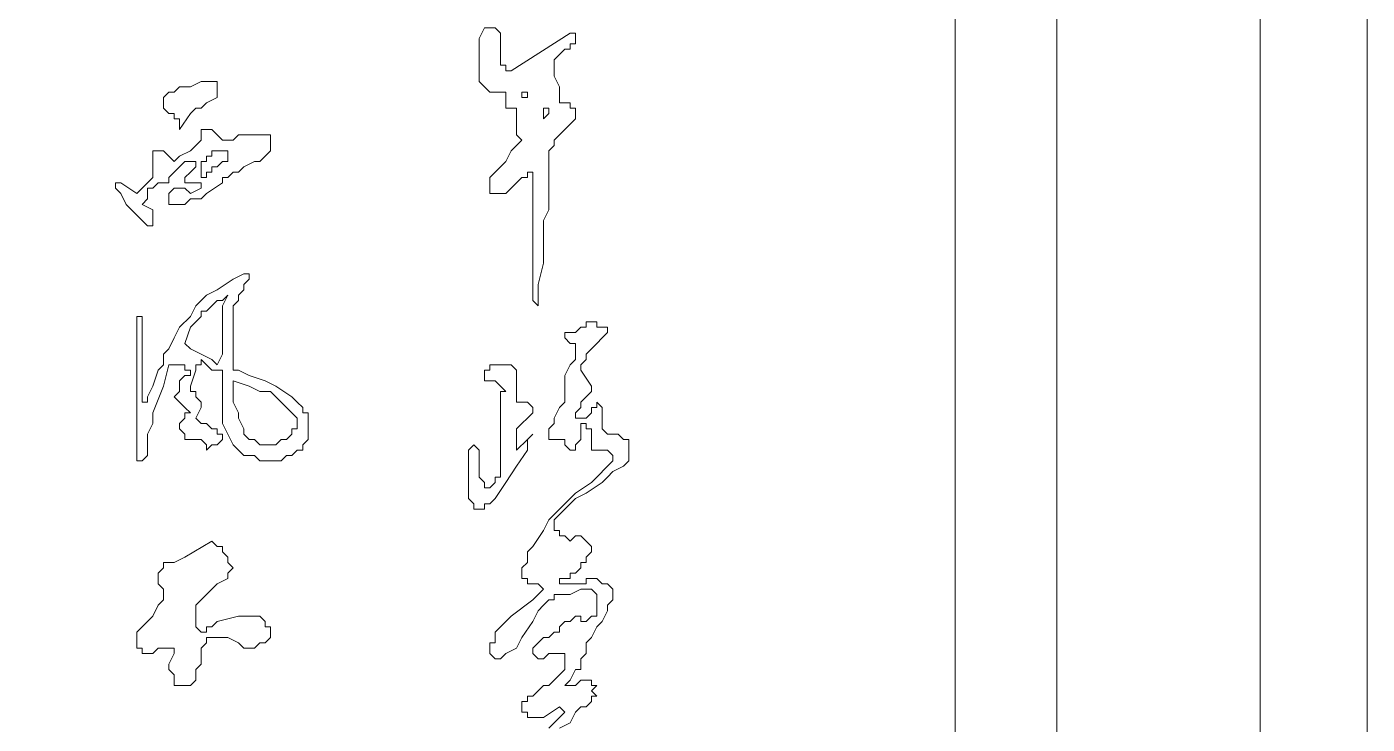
# Model space of a CAD drawing. Extents: x -66030 to 95157, y -13132 to 45879.
# Drawn here: x -44355 to -43377, y 27054 to 27564 of the extents above; entities that cross this region are included whole.
import ezdxf

# ---------------------------------------------------------------- set-up
doc = ezdxf.new("R2010")
doc.units = 0
doc.header["$LTSCALE"] = 100
doc.header["$MEASUREMENT"] = 0
doc.layers.get('0').update_dxf_attribs({"linetype": 'CONTINUOUS'})

msp = doc.modelspace()

# ---------------------------------------------------------------- linework, layer by layer
at = {"lineweight": 0}
for points in [[(-43376.66, 29164.42), (-43376.66, 29086.3), (-43376.66, 24496.79), (-43376.66, 24422.57), (-43454.78, 24422.57), (-45423.39, 24422.57), (-45497.6, 24422.57), (-45497.6, 24496.79), (-45497.6, 29086.3), (-45497.6, 29164.42), (-45497.6, 29164.42), (-43376.66, 29164.42), (-43376.66, 29164.42)], [(-43728.2, 28590.24), (-43653.99, 28590.24), (-43653.99, 28664.45), (-43653.99, 29086.3), (-43454.78, 29086.3), (-43454.78, 24496.79), (-43653.99, 24496.79), (-43653.99, 24922.54), (-43653.99, 24996.75), (-43728.2, 24996.75), (-43939.12, 24996.75), (-43939.12, 25246.73), (-43677.42, 25246.73), (-43603.21, 25246.73), (-43603.21, 25320.95), (-43603.21, 28266.05), (-43603.21, 28301.2), (-43603.21, 28340.26), (-43939.12, 28340.26), (-43939.12, 28590.24), (-43728.2, 28590.24)], [(-43982.09, 27359.86), (-43986, 27363.77), (-43986, 27367.67), (-43986, 27437.98), (-43986, 27445.79), (-43986, 27449.7), (-43986, 27453.6), (-43986, 27457.51), (-43989.9, 27457.51), (-43989.9, 27453.6), (-43993.81, 27453.6), (-43997.71, 27449.7), (-44001.62, 27445.79), (-44005.53, 27441.89), (-44009.43, 27441.89), (-44013.34, 27441.89), (-44013.34, 27441.89), (-44017.24, 27441.89), (-44017.24, 27445.79), (-44017.24, 27445.79), (-44017.24, 27449.7), (-44017.24, 27453.6), (-44013.34, 27457.51), (-44005.53, 27465.32), (-44001.62, 27473.13), (-43993.81, 27480.95), (-43993.81, 27480.95), (-43997.71, 27484.85), (-43997.71, 27488.76), (-43997.71, 27492.66), (-43997.71, 27492.66), (-43997.71, 27496.57), (-43997.71, 27504.38), (-44001.62, 27504.38), (-44005.53, 27504.38), (-44005.53, 27508.29), (-44005.53, 27508.29), (-44005.53, 27508.29), (-44005.53, 27512.19), (-44005.53, 27516.1), (-44009.43, 27516.1), (-44013.34, 27516.1), (-44013.34, 27516.1), (-44013.34, 27516.1), (-44017.24, 27516.1), (-44021.15, 27520.01), (-44021.15, 27520.01), (-44025.06, 27523.91), (-44025.06, 27527.82), (-44025.06, 27531.72), (-44025.06, 27539.54), (-44025.06, 27547.35), (-44025.06, 27547.35), (-44025.06, 27551.25), (-44025.06, 27551.25), (-44025.06, 27555.16), (-44021.15, 27562.97), (-44021.15, 27562.97), (-44017.24, 27562.97), (-44017.24, 27562.97), (-44017.24, 27562.97), (-44013.34, 27562.97), (-44009.43, 27559.07), (-44009.43, 27555.16), (-44009.43, 27555.16), (-44009.43, 27551.25), (-44009.43, 27551.25), (-44009.43, 27539.54), (-44009.43, 27539.54), (-44009.43, 27535.63), (-44005.53, 27535.63), (-44005.53, 27531.72), (-44001.62, 27531.72), (-43958.65, 27559.07), (-43958.65, 27559.07), (-43954.75, 27559.07), (-43954.75, 27559.07), (-43954.75, 27555.16), (-43954.75, 27551.25), (-43958.65, 27551.25), (-43958.65, 27547.35), (-43962.56, 27547.35), (-43966.47, 27543.44), (-43966.47, 27543.44), (-43970.37, 27539.54), (-43970.37, 27539.54), (-43970.37, 27535.63), (-43970.37, 27531.72), (-43970.37, 27531.72), (-43970.37, 27527.82), (-43970.37, 27527.82), (-43966.47, 27520.01), (-43966.47, 27516.1), (-43966.47, 27516.1), (-43966.47, 27512.19), (-43966.47, 27508.29), (-43962.56, 27508.29), (-43962.56, 27508.29), (-43958.65, 27508.29), (-43958.65, 27508.29), (-43958.65, 27504.38), (-43954.75, 27504.38), (-43954.75, 27500.48), (-43954.75, 27500.48), (-43954.75, 27496.57), (-43954.75, 27496.57), (-43958.65, 27492.66), (-43962.56, 27488.76), (-43966.47, 27484.85), (-43970.37, 27480.95), (-43970.37, 27477.04), (-43970.37, 27477.04), (-43974.28, 27473.13), (-43974.28, 27473.13), (-43974.28, 27469.23), (-43974.28, 27465.32), (-43974.28, 27461.42), (-43974.28, 27453.6), (-43974.28, 27445.79), (-43974.28, 27437.98), (-43974.28, 27430.17), (-43978.18, 27422.36), (-43978.18, 27418.45), (-43978.18, 27410.64), (-43978.18, 27402.83), (-43978.18, 27391.11), (-43982.09, 27375.49), (-43982.09, 27367.67), (-43982.09, 27363.77), (-43982.09, 27359.86), (-43982.09, 27359.86), (-43982.09, 27359.86)], [(-44243.79, 27488.76), (-44243.79, 27492.66), (-44243.79, 27496.57), (-44247.7, 27496.57), (-44247.7, 27500.48), (-44251.6, 27500.48), (-44255.51, 27504.38), (-44255.51, 27504.38), (-44255.51, 27504.38), (-44255.51, 27508.29), (-44255.51, 27512.19), (-44255.51, 27512.19), (-44251.6, 27516.1), (-44251.6, 27516.1), (-44247.7, 27516.1), (-44243.79, 27520.01), (-44239.88, 27520.01), (-44235.98, 27520.01), (-44228.17, 27523.91), (-44220.35, 27523.91), (-44220.35, 27523.91), (-44216.45, 27523.91), (-44216.45, 27520.01), (-44216.45, 27520.01), (-44216.45, 27520.01), (-44216.45, 27516.1), (-44216.45, 27516.1), (-44216.45, 27516.1), (-44216.45, 27512.19), (-44224.26, 27508.29), (-44228.17, 27504.38), (-44232.07, 27504.38), (-44235.98, 27500.48), (-44243.79, 27488.76)], [(-43993.81, 27512.19), (-43993.81, 27516.1), (-43993.81, 27516.1), (-43993.81, 27516.1), (-43989.9, 27516.1), (-43989.9, 27516.1), (-43989.9, 27516.1), (-43989.9, 27512.19), (-43989.9, 27512.19), (-43989.9, 27512.19), (-43993.81, 27512.19), (-43993.81, 27512.19), (-43993.81, 27512.19)], [(-43978.18, 27496.57), (-43978.18, 27500.48), (-43978.18, 27504.38), (-43978.18, 27504.38), (-43978.18, 27504.38), (-43974.28, 27504.38), (-43974.28, 27504.38), (-43974.28, 27504.38), (-43974.28, 27500.48), (-43974.28, 27500.48), (-43978.18, 27496.57)], [(-44290.66, 27445.79), (-44290.66, 27449.7), (-44290.66, 27449.7), (-44290.66, 27449.7), (-44286.75, 27449.7), (-44275.04, 27441.89), (-44271.13, 27445.79), (-44271.13, 27445.79), (-44263.32, 27453.6), (-44263.32, 27457.51), (-44263.32, 27457.51), (-44263.32, 27461.42), (-44263.32, 27461.42), (-44263.32, 27469.23), (-44263.32, 27473.13), (-44259.41, 27473.13), (-44259.41, 27473.13), (-44255.51, 27473.13), (-44251.6, 27469.23), (-44247.7, 27465.32), (-44247.7, 27465.32), (-44247.7, 27465.32), (-44243.79, 27469.23), (-44243.79, 27469.23), (-44235.98, 27473.13), (-44232.07, 27477.04), (-44228.17, 27480.95), (-44228.17, 27480.95), (-44228.17, 27484.85), (-44228.17, 27484.85), (-44228.17, 27484.85), (-44228.17, 27488.76), (-44228.17, 27488.76), (-44228.17, 27488.76), (-44224.26, 27488.76), (-44224.26, 27488.76), (-44224.26, 27488.76), (-44220.35, 27488.76), (-44212.54, 27480.95), (-44212.54, 27480.95), (-44204.73, 27480.95), (-44200.82, 27484.85), (-44193.01, 27484.85), (-44189.11, 27484.85), (-44185.2, 27484.85), (-44181.29, 27484.85), (-44181.29, 27484.85), (-44181.29, 27484.85), (-44177.39, 27484.85), (-44177.39, 27480.95), (-44177.39, 27480.95), (-44177.39, 27477.04), (-44177.39, 27477.04), (-44177.39, 27473.13), (-44181.29, 27469.23), (-44181.29, 27469.23), (-44185.2, 27465.32), (-44189.11, 27465.32), (-44196.92, 27461.42), (-44200.82, 27457.51), (-44204.73, 27457.51), (-44208.64, 27453.6), (-44212.54, 27453.6), (-44212.54, 27449.7), (-44224.26, 27441.89), (-44228.17, 27437.98), (-44235.98, 27437.98), (-44239.88, 27434.07), (-44243.79, 27434.07), (-44247.7, 27434.07), (-44251.6, 27434.07), (-44251.6, 27434.07), (-44251.6, 27437.98), (-44251.6, 27437.98), (-44251.6, 27441.89), (-44251.6, 27441.89), (-44247.7, 27445.79), (-44243.79, 27445.79), (-44243.79, 27445.79), (-44243.79, 27445.79), (-44239.88, 27445.79), (-44239.88, 27445.79), (-44235.98, 27441.89), (-44235.98, 27441.89), (-44228.17, 27445.79), (-44228.17, 27449.7), (-44232.07, 27449.7), (-44232.07, 27449.7), (-44232.07, 27449.7), (-44235.98, 27449.7), (-44235.98, 27449.7), (-44239.88, 27449.7), (-44239.88, 27449.7), (-44239.88, 27449.7), (-44239.88, 27453.6), (-44235.98, 27457.51), (-44232.07, 27461.42), (-44232.07, 27465.32), (-44235.98, 27465.32), (-44239.88, 27465.32), (-44243.79, 27461.42), (-44247.7, 27457.51), (-44251.6, 27453.6), (-44251.6, 27449.7), (-44255.51, 27449.7), (-44259.41, 27449.7), (-44263.32, 27445.79), (-44267.23, 27445.79), (-44267.23, 27441.89), (-44267.23, 27437.98), (-44271.13, 27434.07), (-44263.32, 27430.17), (-44263.32, 27426.26), (-44263.32, 27426.26), (-44263.32, 27422.36), (-44263.32, 27422.36), (-44263.32, 27418.45), (-44263.32, 27418.45), (-44267.23, 27418.45), (-44267.23, 27418.45), (-44267.23, 27418.45), (-44271.13, 27422.36), (-44275.04, 27426.26), (-44278.94, 27430.17), (-44282.85, 27434.07), (-44286.75, 27441.89), (-44290.66, 27445.79)], [(-44228.17, 27461.42), (-44228.17, 27465.32), (-44224.26, 27465.32), (-44224.26, 27469.23), (-44220.35, 27469.23), (-44220.35, 27473.13), (-44216.45, 27473.13), (-44212.54, 27473.13), (-44208.64, 27473.13), (-44208.64, 27469.23), (-44208.64, 27469.23), (-44208.64, 27469.23), (-44208.64, 27465.32), (-44212.54, 27465.32), (-44212.54, 27465.32), (-44216.45, 27461.42), (-44216.45, 27461.42), (-44220.35, 27461.42), (-44220.35, 27457.51), (-44224.26, 27457.51), (-44224.26, 27457.51), (-44224.26, 27453.6), (-44224.26, 27453.6), (-44228.17, 27453.6), (-44228.17, 27457.51), (-44228.17, 27461.42)], [(-44275.04, 27285.65), (-44275.04, 27309.08), (-44275.04, 27320.8), (-44275.04, 27332.52), (-44275.04, 27336.43), (-44275.04, 27344.24), (-44275.04, 27348.14), (-44275.04, 27352.05), (-44271.13, 27352.05), (-44271.13, 27332.52), (-44271.13, 27316.9), (-44271.13, 27301.27), (-44271.13, 27293.46), (-44271.13, 27289.55), (-44267.23, 27289.55), (-44267.23, 27289.55), (-44267.23, 27293.46), (-44263.32, 27301.27), (-44259.41, 27312.99), (-44255.51, 27316.9), (-44255.51, 27320.8), (-44255.51, 27324.71), (-44255.51, 27324.71), (-44251.6, 27328.61), (-44247.7, 27336.43), (-44247.7, 27336.43), (-44243.79, 27344.24), (-44235.98, 27352.05), (-44232.07, 27359.86), (-44228.17, 27363.77), (-44224.26, 27367.67), (-44216.45, 27371.58), (-44204.73, 27379.39), (-44196.92, 27383.3), (-44193.01, 27383.3), (-44193.01, 27383.3), (-44193.01, 27383.3), (-44193.01, 27379.39), (-44193.01, 27379.39), (-44196.92, 27375.49), (-44196.92, 27371.58), (-44200.82, 27367.67), (-44200.82, 27363.77), (-44204.73, 27359.86), (-44204.73, 27352.05), (-44204.73, 27348.14), (-44204.73, 27312.99), (-44204.73, 27312.99), (-44204.73, 27312.99), (-44200.82, 27312.99), (-44193.01, 27309.08), (-44181.29, 27305.18), (-44173.48, 27301.27), (-44161.76, 27293.46), (-44157.86, 27289.55), (-44153.95, 27285.65), (-44153.95, 27281.74), (-44150.05, 27281.74), (-44150.05, 27277.84), (-44150.05, 27273.93), (-44150.05, 27273.93), (-44150.05, 27270.02), (-44150.05, 27266.12), (-44150.05, 27262.21), (-44153.95, 27258.31), (-44153.95, 27254.4), (-44157.86, 27254.4), (-44161.76, 27250.49), (-44165.67, 27250.49), (-44169.58, 27246.59), (-44173.48, 27246.59), (-44177.39, 27246.59), (-44181.29, 27246.59), (-44185.2, 27246.59), (-44189.11, 27250.49), (-44193.01, 27250.49), (-44196.92, 27250.49), (-44200.82, 27254.4), (-44204.73, 27258.31), (-44204.73, 27258.31), (-44208.64, 27266.12), (-44212.54, 27273.93), (-44212.54, 27273.93), (-44212.54, 27277.84), (-44212.54, 27289.55), (-44212.54, 27297.37), (-44212.54, 27305.18), (-44212.54, 27312.99), (-44216.45, 27312.99), (-44220.35, 27312.99), (-44224.26, 27316.9), (-44228.17, 27320.8), (-44228.17, 27320.8), (-44228.17, 27316.9), (-44232.07, 27316.9), (-44232.07, 27316.9), (-44232.07, 27312.99), (-44235.98, 27301.27), (-44235.98, 27297.37), (-44232.07, 27297.37), (-44232.07, 27293.46), (-44232.07, 27293.46), (-44228.17, 27289.55), (-44228.17, 27285.65), (-44228.17, 27285.65), (-44232.07, 27277.84), (-44232.07, 27277.84), (-44228.17, 27273.93), (-44228.17, 27273.93), (-44224.26, 27273.93), (-44224.26, 27273.93), (-44220.35, 27270.02), (-44216.45, 27270.02), (-44216.45, 27266.12), (-44212.54, 27266.12), (-44212.54, 27262.21), (-44212.54, 27262.21), (-44216.45, 27258.31), (-44216.45, 27258.31), (-44220.35, 27258.31), (-44220.35, 27258.31), (-44224.26, 27254.4), (-44224.26, 27258.31), (-44228.17, 27262.21), (-44228.17, 27262.21), (-44228.17, 27262.21), (-44232.07, 27262.21), (-44232.07, 27262.21), (-44232.07, 27262.21), (-44239.88, 27262.21), (-44239.88, 27266.12), (-44239.88, 27266.12), (-44239.88, 27266.12), (-44243.79, 27270.02), (-44243.79, 27273.93), (-44239.88, 27277.84), (-44239.88, 27281.74), (-44239.88, 27281.74), (-44235.98, 27281.74), (-44239.88, 27285.65), (-44239.88, 27285.65), (-44243.79, 27289.55), (-44243.79, 27289.55), (-44247.7, 27293.46), (-44247.7, 27293.46), (-44243.79, 27297.37), (-44243.79, 27301.27), (-44243.79, 27305.18), (-44239.88, 27309.08), (-44235.98, 27309.08), (-44235.98, 27312.99), (-44239.88, 27312.99), (-44239.88, 27316.9), (-44243.79, 27316.9), (-44247.7, 27316.9), (-44251.6, 27316.9), (-44251.6, 27316.9), (-44255.51, 27301.27), (-44263.32, 27281.74), (-44263.32, 27281.74), (-44263.32, 27281.74), (-44263.32, 27273.93), (-44267.23, 27266.12), (-44267.23, 27254.4), (-44267.23, 27254.4), (-44267.23, 27250.49), (-44271.13, 27246.59), (-44271.13, 27246.59), (-44275.04, 27246.59), (-44275.04, 27250.49), (-44275.04, 27250.49), (-44275.04, 27258.31), (-44275.04, 27266.12), (-44275.04, 27285.65)], [(-44239.88, 27332.52), (-44235.98, 27328.61), (-44228.17, 27324.71), (-44220.35, 27320.8), (-44216.45, 27316.9), (-44212.54, 27324.71), (-44212.54, 27328.61), (-44212.54, 27340.33), (-44212.54, 27348.14), (-44212.54, 27355.96), (-44212.54, 27359.86), (-44208.64, 27367.67), (-44212.54, 27363.77), (-44216.45, 27363.77), (-44220.35, 27359.86), (-44224.26, 27355.96), (-44228.17, 27355.96), (-44228.17, 27352.05), (-44232.07, 27348.14), (-44235.98, 27344.24), (-44239.88, 27332.52)], [(-44032.87, 27219.25), (-44032.87, 27223.15), (-44032.87, 27227.06), (-44032.87, 27234.87), (-44032.87, 27242.68), (-44032.87, 27246.59), (-44032.87, 27250.49), (-44032.87, 27250.49), (-44032.87, 27254.4), (-44028.96, 27258.31), (-44028.96, 27258.31), (-44028.96, 27258.31), (-44028.96, 27258.31), (-44025.06, 27254.4), (-44025.06, 27250.49), (-44025.06, 27242.68), (-44025.06, 27238.78), (-44025.06, 27234.87), (-44021.15, 27230.96), (-44021.15, 27227.06), (-44021.15, 27227.06), (-44017.24, 27227.06), (-44013.34, 27230.96), (-44013.34, 27234.87), (-44009.43, 27234.87), (-44009.43, 27238.78), (-44009.43, 27238.78), (-44009.43, 27242.68), (-44009.43, 27246.59), (-44009.43, 27266.12), (-44009.43, 27285.65), (-44009.43, 27289.55), (-44009.43, 27289.55), (-44009.43, 27293.46), (-44009.43, 27297.37), (-44005.53, 27297.37), (-44009.43, 27301.27), (-44009.43, 27301.27), (-44009.43, 27301.27), (-44013.34, 27305.18), (-44017.24, 27305.18), (-44017.24, 27305.18), (-44021.15, 27305.18), (-44021.15, 27305.18), (-44021.15, 27309.08), (-44021.15, 27309.08), (-44021.15, 27312.99), (-44017.24, 27312.99), (-44017.24, 27316.9), (-44013.34, 27316.9), (-44009.43, 27316.9), (-44005.53, 27316.9), (-44001.62, 27316.9), (-43997.71, 27312.99), (-43997.71, 27312.99), (-43997.71, 27309.08), (-43997.71, 27309.08), (-43997.71, 27309.08), (-43997.71, 27305.18), (-43997.71, 27297.37), (-43997.71, 27289.55), (-43997.71, 27289.55), (-43997.71, 27289.55), (-43997.71, 27289.55), (-43989.9, 27289.55), (-43989.9, 27289.55), (-43986, 27285.65), (-43986, 27285.65), (-43986, 27285.65), (-43986, 27281.74), (-43986, 27281.74), (-43989.9, 27277.84), (-43993.81, 27273.93), (-43993.81, 27273.93), (-43997.71, 27270.02), (-43997.71, 27270.02), (-43997.71, 27266.12), (-43997.71, 27262.21), (-43997.71, 27258.31), (-43997.71, 27254.4), (-43989.9, 27262.21), (-43986, 27266.12), (-43989.9, 27262.21), (-43989.9, 27254.4), (-43997.71, 27242.68), (-44005.53, 27230.96), (-44013.34, 27219.25), (-44017.24, 27215.34), (-44017.24, 27215.34), (-44021.15, 27215.34), (-44021.15, 27211.43), (-44025.06, 27211.43), (-44025.06, 27211.43), (-44028.96, 27211.43), (-44028.96, 27215.34), (-44028.96, 27215.34), (-44032.87, 27219.25), (-44032.87, 27219.25)], [(-44204.73, 27289.55), (-44204.73, 27293.46), (-44204.73, 27297.37), (-44204.73, 27301.27), (-44204.73, 27305.18), (-44204.73, 27305.18), (-44193.01, 27301.27), (-44185.2, 27297.37), (-44177.39, 27297.37), (-44173.48, 27293.46), (-44169.58, 27289.55), (-44165.67, 27285.65), (-44161.76, 27281.74), (-44157.86, 27277.84), (-44157.86, 27273.93), (-44157.86, 27273.93), (-44157.86, 27270.02), (-44161.76, 27270.02), (-44161.76, 27266.12), (-44165.67, 27262.21), (-44165.67, 27262.21), (-44169.58, 27262.21), (-44173.48, 27258.31), (-44177.39, 27258.31), (-44185.2, 27258.31), (-44189.11, 27262.21), (-44193.01, 27262.21), (-44193.01, 27262.21), (-44196.92, 27266.12), (-44196.92, 27270.02), (-44200.82, 27277.84), (-44200.82, 27281.74), (-44204.73, 27289.55)], [(-44251.6, 27098.16), (-44247.7, 27105.97), (-44247.7, 27105.97), (-44247.7, 27109.88), (-44251.6, 27109.88), (-44251.6, 27109.88), (-44251.6, 27109.88), (-44259.41, 27109.88), (-44263.32, 27105.97), (-44267.23, 27105.97), (-44271.13, 27105.97), (-44271.13, 27105.97), (-44271.13, 27109.88), (-44275.04, 27109.88), (-44275.04, 27113.79), (-44275.04, 27117.69), (-44275.04, 27121.6), (-44275.04, 27121.6), (-44271.13, 27125.5), (-44263.32, 27133.32), (-44259.41, 27141.13), (-44255.51, 27145.03), (-44255.51, 27148.94), (-44255.51, 27148.94), (-44255.51, 27152.85), (-44255.51, 27152.85), (-44255.51, 27152.85), (-44259.41, 27156.75), (-44259.41, 27156.75), (-44259.41, 27156.75), (-44259.41, 27156.75), (-44259.41, 27160.66), (-44259.41, 27164.56), (-44259.41, 27164.56), (-44255.51, 27168.47), (-44255.51, 27172.38), (-44251.6, 27172.38), (-44247.7, 27172.38), (-44239.88, 27176.28), (-44220.35, 27188), (-44220.35, 27188), (-44216.45, 27184.09), (-44212.54, 27184.09), (-44212.54, 27180.19), (-44208.64, 27176.28), (-44208.64, 27172.38), (-44204.73, 27168.47), (-44208.64, 27164.56), (-44208.64, 27160.66), (-44216.45, 27156.75), (-44224.26, 27148.94), (-44224.26, 27148.94), (-44228.17, 27145.03), (-44232.07, 27141.13), (-44232.07, 27137.22), (-44232.07, 27137.22), (-44232.07, 27133.32), (-44232.07, 27129.41), (-44232.07, 27125.5), (-44232.07, 27125.5), (-44228.17, 27121.6), (-44224.26, 27121.6), (-44224.26, 27125.5), (-44220.35, 27125.5), (-44216.45, 27129.41), (-44200.82, 27133.32), (-44193.01, 27133.32), (-44193.01, 27133.32), (-44189.11, 27133.32), (-44189.11, 27133.32), (-44185.2, 27133.32), (-44181.29, 27129.41), (-44181.29, 27125.5), (-44177.39, 27125.5), (-44177.39, 27121.6), (-44177.39, 27117.69), (-44177.39, 27117.69), (-44181.29, 27113.79), (-44181.29, 27113.79), (-44185.2, 27113.79), (-44189.11, 27109.88), (-44189.11, 27109.88), (-44189.11, 27109.88), (-44193.01, 27109.88), (-44196.92, 27109.88), (-44200.82, 27113.79), (-44208.64, 27117.69), (-44208.64, 27117.69), (-44212.54, 27117.69), (-44216.45, 27117.69), (-44220.35, 27117.69), (-44224.26, 27117.69), (-44224.26, 27113.79), (-44224.26, 27113.79), (-44224.26, 27113.79), (-44228.17, 27109.88), (-44228.17, 27105.97), (-44228.17, 27105.97), (-44228.17, 27098.16), (-44232.07, 27094.26), (-44232.07, 27090.35), (-44232.07, 27086.44), (-44235.98, 27082.54), (-44239.88, 27082.54), (-44239.88, 27082.54), (-44243.79, 27082.54), (-44243.79, 27082.54), (-44247.7, 27082.54), (-44247.7, 27086.44), (-44247.7, 27090.35), (-44251.6, 27094.26), (-44251.6, 27098.16)]]:
    msp.add_lwpolyline(points, close=True, dxfattribs=at)
for points in [[(-45200.75, 25320.95), (-45200.75, 28266.05), (-44939.05, 28266.05), (-44939.05, 28266.05), (-44864.84, 28266.05), (-44864.84, 28266.05), (-44864.84, 28340.26), (-44864.84, 28590.24), (-44013.34, 28590.24), (-44013.34, 28340.26), (-44013.34, 28266.05), (-44013.34, 28266.05), (-44013.34, 28266.05), (-43939.12, 28266.05), (-43939.12, 28266.05), (-43677.42, 28266.05), (-43677.42, 25320.95)], [(-43974.28, 27051.29), (-43962.56, 27063.01), (-43962.56, 27063.01), (-43966.47, 27066.91), (-43966.47, 27066.91), (-43978.18, 27059.1), (-43982.09, 27059.1), (-43986, 27059.1), (-43986, 27059.1), (-43986, 27059.1), (-43989.9, 27059.1), (-43989.9, 27059.1), (-43989.9, 27063.01), (-43993.81, 27063.01), (-43993.81, 27066.91), (-43993.81, 27066.91), (-43993.81, 27070.82), (-43989.9, 27070.82), (-43989.9, 27074.73), (-43986, 27074.73), (-43982.09, 27078.63), (-43978.18, 27082.54), (-43974.28, 27082.54), (-43970.37, 27086.44), (-43970.37, 27086.44), (-43966.47, 27090.35), (-43962.56, 27094.26), (-43962.56, 27098.16), (-43962.56, 27098.16), (-43962.56, 27102.07), (-43962.56, 27102.07), (-43962.56, 27102.07), (-43962.56, 27105.97), (-43966.47, 27105.97), (-43966.47, 27105.97), (-43970.37, 27105.97), (-43974.28, 27105.97), (-43978.18, 27102.07), (-43978.18, 27102.07), (-43982.09, 27102.07), (-43982.09, 27102.07), (-43986, 27105.97), (-43986, 27105.97), (-43986, 27109.88), (-43982.09, 27113.79), (-43982.09, 27113.79), (-43978.18, 27117.69), (-43974.28, 27117.69), (-43970.37, 27121.6), (-43966.47, 27121.6), (-43966.47, 27125.5), (-43962.56, 27129.41), (-43958.65, 27129.41), (-43958.65, 27129.41), (-43954.75, 27133.32), (-43950.84, 27133.32), (-43950.84, 27129.41), (-43946.94, 27129.41), (-43943.03, 27133.32), (-43943.03, 27133.32), (-43943.03, 27133.32), (-43939.12, 27133.32), (-43939.12, 27137.22), (-43939.12, 27145.03), (-43939.12, 27145.03), (-43939.12, 27148.94), (-43943.03, 27152.85), (-43943.03, 27152.85), (-43946.94, 27152.85), (-43950.84, 27152.85), (-43958.65, 27148.94), (-43958.65, 27148.94), (-43962.56, 27148.94), (-43966.47, 27148.94), (-43970.37, 27148.94), (-43970.37, 27145.03), (-43974.28, 27145.03), (-43978.18, 27141.13), (-43982.09, 27137.22), (-43986, 27129.41), (-43993.81, 27117.69), (-43997.71, 27109.88), (-44005.53, 27105.97), (-44009.43, 27102.07), (-44009.43, 27102.07), (-44013.34, 27102.07), (-44013.34, 27102.07), (-44017.24, 27105.97), (-44017.24, 27105.97), (-44017.24, 27105.97), (-44017.24, 27109.88), (-44017.24, 27113.79), (-44013.34, 27113.79), (-44013.34, 27117.69), (-44013.34, 27121.6), (-44013.34, 27121.6), (-44009.43, 27125.5), (-44005.53, 27129.41), (-44001.62, 27133.32), (-43986, 27145.03), (-43982.09, 27148.94), (-43978.18, 27152.85), (-43978.18, 27152.85), (-43982.09, 27156.75), (-43989.9, 27156.75), (-43989.9, 27156.75), (-43989.9, 27160.66), (-43993.81, 27160.66), (-43993.81, 27168.47), (-43989.9, 27172.38), (-43989.9, 27176.28), (-43989.9, 27180.19), (-43986, 27184.09), (-43978.18, 27195.81), (-43974.28, 27203.62), (-43970.37, 27207.53), (-43962.56, 27215.34), (-43958.65, 27219.25), (-43954.75, 27223.15), (-43943.03, 27230.96), (-43939.12, 27234.87), (-43931.31, 27242.68), (-43931.31, 27242.68), (-43927.41, 27246.59), (-43927.41, 27246.59), (-43927.41, 27250.49), (-43927.41, 27250.49), (-43927.41, 27250.49), (-43931.31, 27254.4), (-43935.22, 27254.4), (-43935.22, 27254.4), (-43939.12, 27254.4), (-43939.12, 27254.4), (-43943.03, 27254.4), (-43943.03, 27254.4), (-43943.03, 27258.31), (-43943.03, 27262.21), (-43943.03, 27266.12), (-43943.03, 27270.02), (-43946.94, 27270.02), (-43946.94, 27273.93), (-43946.94, 27273.93), (-43946.94, 27273.93), (-43950.84, 27273.93), (-43950.84, 27270.02), (-43950.84, 27270.02), (-43950.84, 27270.02), (-43950.84, 27262.21), (-43954.75, 27258.31), (-43954.75, 27254.4), (-43954.75, 27254.4), (-43958.65, 27254.4), (-43958.65, 27254.4), (-43958.65, 27254.4), (-43962.56, 27258.31), (-43962.56, 27262.21), (-43966.47, 27262.21), (-43966.47, 27262.21), (-43970.37, 27262.21), (-43970.37, 27262.21), (-43974.28, 27262.21), (-43974.28, 27262.21), (-43974.28, 27266.12), (-43974.28, 27266.12), (-43974.28, 27270.02), (-43970.37, 27273.93), (-43970.37, 27277.84), (-43966.47, 27285.65), (-43962.56, 27289.55), (-43962.56, 27293.46), (-43962.56, 27297.37), (-43962.56, 27301.27), (-43962.56, 27305.18), (-43962.56, 27309.08), (-43958.65, 27316.9), (-43954.75, 27320.8), (-43954.75, 27328.61), (-43954.75, 27332.52), (-43958.65, 27332.52), (-43958.65, 27332.52), (-43962.56, 27336.43), (-43962.56, 27336.43), (-43962.56, 27336.43), (-43962.56, 27340.33), (-43958.65, 27340.33), (-43954.75, 27340.33), (-43950.84, 27344.24), (-43946.94, 27344.24), (-43946.94, 27348.14), (-43943.03, 27348.14), (-43939.12, 27348.14), (-43939.12, 27344.24), (-43935.22, 27344.24), (-43935.22, 27344.24), (-43931.31, 27344.24), (-43931.31, 27340.33), (-43935.22, 27336.43), (-43939.12, 27332.52), (-43943.03, 27328.61), (-43946.94, 27324.71), (-43946.94, 27320.8), (-43950.84, 27316.9), (-43950.84, 27312.99), (-43950.84, 27312.99), (-43943.03, 27301.27), (-43943.03, 27301.27), (-43943.03, 27297.37), (-43950.84, 27289.55), (-43950.84, 27285.65), (-43954.75, 27281.74), (-43954.75, 27277.84), (-43950.84, 27277.84), (-43946.94, 27277.84), (-43946.94, 27277.84), (-43943.03, 27281.74), (-43943.03, 27285.65), (-43943.03, 27285.65), (-43939.12, 27285.65), (-43939.12, 27289.55), (-43935.22, 27285.65), (-43935.22, 27281.74), (-43935.22, 27277.84), (-43935.22, 27273.93), (-43935.22, 27270.02), (-43931.31, 27266.12), (-43931.31, 27266.12), (-43927.41, 27266.12), (-43923.5, 27266.12), (-43923.5, 27266.12), (-43919.59, 27262.21), (-43919.59, 27262.21), (-43915.69, 27262.21), (-43915.69, 27258.31), (-43915.69, 27254.4), (-43915.69, 27250.49), (-43915.69, 27246.59), (-43919.59, 27242.68), (-43927.41, 27238.78), (-43931.31, 27234.87), (-43935.22, 27230.96), (-43946.94, 27223.15), (-43954.75, 27219.25), (-43958.65, 27215.34), (-43962.56, 27211.43), (-43966.47, 27207.53), (-43970.37, 27203.62), (-43970.37, 27199.72), (-43970.37, 27195.81), (-43966.47, 27195.81), (-43966.47, 27191.9), (-43962.56, 27191.9), (-43958.65, 27188), (-43958.65, 27188), (-43954.75, 27191.9), (-43950.84, 27191.9), (-43950.84, 27191.9), (-43950.84, 27191.9), (-43946.94, 27188), (-43943.03, 27184.09), (-43943.03, 27180.19), (-43943.03, 27180.19), (-43946.94, 27176.28), (-43946.94, 27172.38), (-43950.84, 27172.38), (-43950.84, 27168.47), (-43954.75, 27164.56), (-43958.65, 27164.56), (-43958.65, 27160.66), (-43962.56, 27160.66), (-43962.56, 27160.66), (-43966.47, 27160.66), (-43966.47, 27156.75), (-43966.47, 27156.75), (-43966.47, 27156.75), (-43962.56, 27156.75), (-43962.56, 27156.75), (-43958.65, 27156.75), (-43954.75, 27156.75), (-43954.75, 27156.75), (-43950.84, 27156.75), (-43946.94, 27156.75), (-43946.94, 27160.66), (-43946.94, 27160.66), (-43943.03, 27160.66), (-43943.03, 27160.66), (-43939.12, 27160.66), (-43935.22, 27156.75), (-43931.31, 27156.75), (-43927.41, 27152.85), (-43927.41, 27148.94), (-43927.41, 27145.03), (-43927.41, 27145.03), (-43931.31, 27141.13), (-43931.31, 27137.22), (-43935.22, 27129.41), (-43939.12, 27125.5), (-43943.03, 27117.69), (-43946.94, 27113.79), (-43946.94, 27109.88), (-43946.94, 27105.97), (-43950.84, 27102.07), (-43950.84, 27098.16), (-43950.84, 27098.16), (-43950.84, 27094.26), (-43954.75, 27094.26), (-43958.65, 27086.44), (-43958.65, 27086.44), (-43962.56, 27082.54), (-43962.56, 27082.54), (-43962.56, 27082.54), (-43962.56, 27082.54), (-43962.56, 27082.54), (-43958.65, 27082.54), (-43954.75, 27082.54), (-43950.84, 27086.44), (-43946.94, 27086.44), (-43943.03, 27086.44), (-43943.03, 27086.44), (-43943.03, 27086.44), (-43943.03, 27082.54), (-43939.12, 27082.54), (-43943.03, 27078.63), (-43943.03, 27078.63), (-43939.12, 27074.73), (-43943.03, 27074.73), (-43943.03, 27070.82), (-43946.94, 27066.91), (-43950.84, 27066.91), (-43954.75, 27063.01), (-43958.65, 27055.2), (-43966.47, 27051.29)]]:
    msp.add_lwpolyline(points, dxfattribs=at)

doc.saveas('drawing.dxf')
